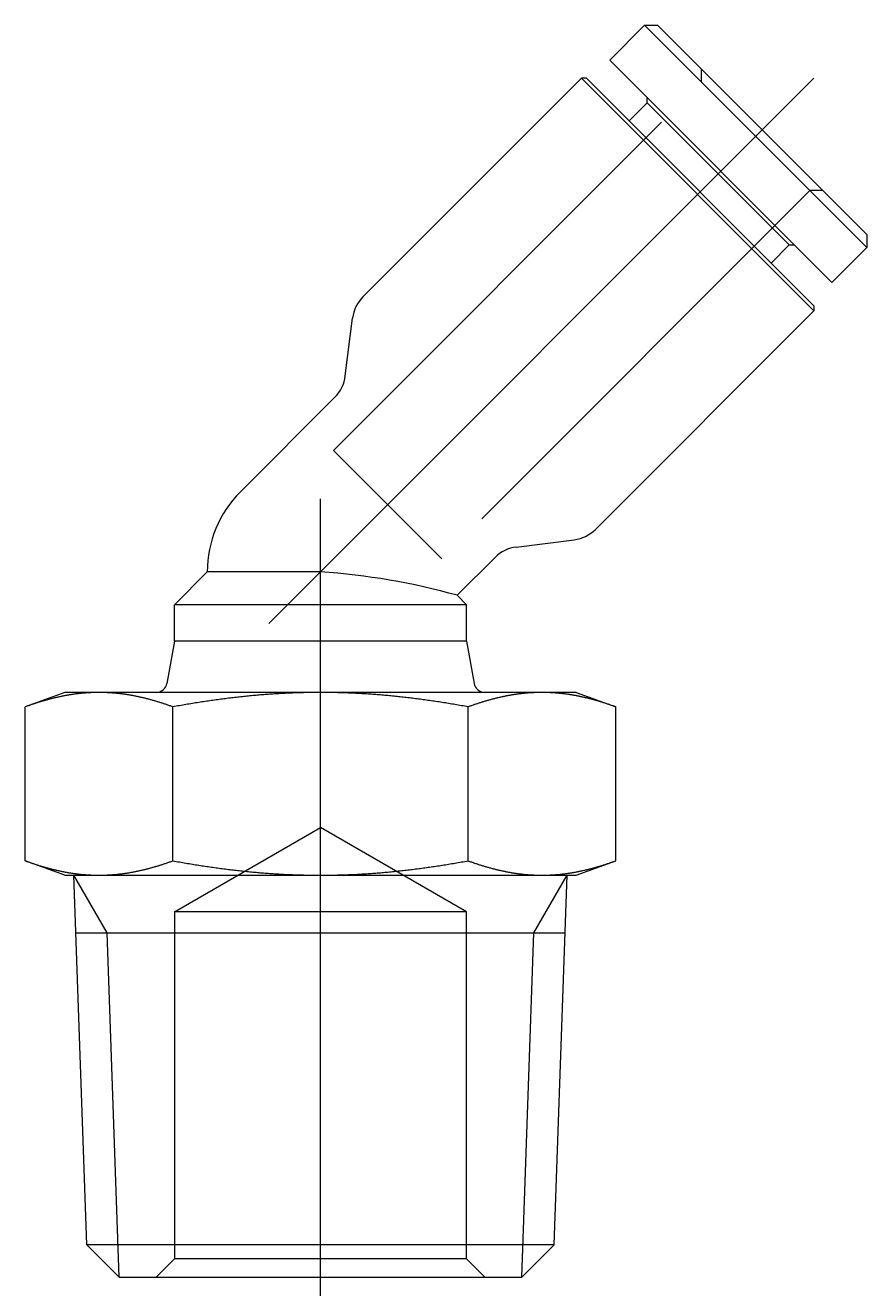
# Model space of a CAD drawing. Extents: x -8.1 to 47.2, y -19.1 to 36.3.
# Drawn here: x -8.08 to 14.96, y -0.31 to 34.26 of the extents above; entities that cross this region are included whole.
import ezdxf

# ---------------------------------------------------------------- set-up
doc = ezdxf.new("R2010")
doc.units = 0
doc.linetypes.add('CENTER', pattern=[50.8, 31.75, -6.35, 6.35, -6.35])
doc.linetypes.add('DASHED', pattern=[19.05, 12.7, -6.35])
doc.layers.get('0').update_dxf_attribs({"linetype": 'CONTINUOUS'})
doc.layers.add('CENTER', color=1, linetype='CENTER')

msp = doc.modelspace()

# ---------------------------------------------------------------- linework, layer by layer
at = {"color": 7, "linetype": 'CONTINUOUS'}
for p, q in [((8.874, 34.255), (7.92, 33.301)), ((8.874, 34.255), (14.955, 28.174)), ((8.874, 34.255), (9.228, 34.255)), ((9.228, 34.255), (14.955, 28.528)), ((14.001, 27.22), (7.92, 33.301)), ((1.162, 26.826), (7.142, 32.806)), ((13.506, 26.442), (7.142, 32.806)), ((7.283, 32.806), (7.142, 32.806)), ((7.283, 32.806), (13.506, 26.583)), ((8.945, 32.134), (8.945, 32.275)), ((8.45, 31.639), (8.945, 32.134)), ((12.834, 28.245), (8.945, 32.134)), ((14.955, 28.528), (14.955, 28.174)), ((12.339, 27.75), (12.834, 28.245)), ((12.834, 28.245), (12.975, 28.245)), ((14.955, 28.174), (14.001, 27.22)), ((7.526, 20.462), (13.506, 26.442)), ((13.506, 26.583), (13.506, 26.442)), ((0.679, 24.661), (0.877, 26.243)), ((-2.192, 21.492), (0.394, 24.078)), ((5.361, 19.979), (6.943, 20.177)), ((3.742, 18.658), (4.778, 19.694)), ((-3.1, 19.3), (-4, 18.4)), ((0, 19.3), (-3.1, 19.3)), ((4, 18.4), (-4, 18.4)), ((-4, 17.4), (-4, 18.4)), ((3.742, 18.658), (4, 18.4)), ((4, 17.4), (4, 18.4)), ((-4, 17.4), (-4.206, 16.247)), ((4, 17.4), (-4, 17.4)), ((4, 17.4), (4.206, 16.247)), ((-7, 16), (-8.083, 15.606)), ((-6.062, 16), (-7, 16)), ((0, 16), (-6.062, 16)), ((6.062, 16), (0, 16)), ((7, 16), (6.062, 16)), ((7, 16), (8.083, 15.606)), ((-8.083, 11.394), (-8.083, 15.606)), ((-4.041, 11.394), (-4.041, 15.606)), ((4.041, 11.394), (4.041, 15.606)), ((8.083, 11.394), (8.083, 15.606)), ((-7, 11), (-8.083, 11.394)), ((7, 11), (8.083, 11.394)), ((-7, 11), (-6.062, 11)), ((-6.4, 0.887), (-6.753, 11)), ((-6.062, 11), (0, 11)), ((0, 11), (6.062, 11)), ((6.062, 11), (7, 11)), ((6.4, 0.887), (6.753, 11)), ((-6.698, 9.422), (6.698, 9.422)), ((6.4, 0.887), (-6.4, 0.887)), ((-5.513, 0), (-6.4, 0.887)), ((5.513, 0), (6.4, 0.887)), ((-5.513, 0), (5.513, 0))]:
    msp.add_line(p, q, dxfattribs=at)
at = {"color": 3, "linetype": 'DASHED'}
for p, q in [((10.43, 32.7), (10.43, 33.053)), ((0.354, 22.623), (10.43, 32.7)), ((13.4, 29.73), (3.323, 19.654)), ((13.753, 29.73), (13.4, 29.73)), ((3.323, 19.654), (0.354, 22.623)), ((-4, 10), (0, 12.309)), ((4, 10), (0, 12.309)), ((-4, 10), (-4, 0.5)), ((4, 10), (-4, 10)), ((4, 0.5), (4, 10)), ((-4, 0.5), (-4.5, 0)), ((4, 0.5), (-4, 0.5)), ((4.5, 0), (4, 0.5))]:
    msp.add_line(p, q, dxfattribs=at)
at = {"color": 3, "linetype": 'CONTINUOUS'}
for p, q in [((-5.842, 9.422), (-6.753, 11)), ((5.842, 9.422), (6.753, 11)), ((-5.513, 0), (-5.842, 9.422)), ((5.513, 0), (5.842, 9.422))]:
    msp.add_line(p, q, dxfattribs=at)
at = {"color": 7}
for points in [[(-6.062, 16, 0), (-6.084, 16, 0), (-6.105, 16, 0), (-6.126, 16, 0), (-6.148, 15.999, 0), (-6.169, 15.999, 0), (-6.19, 15.998, 0), (-6.211, 15.998, 0), (-6.233, 15.997, 0), (-6.254, 15.996, 0), (-6.275, 15.995, 0), (-6.296, 15.994, 0), (-6.317, 15.993, 0), (-6.338, 15.992, 0), (-6.359, 15.991, 0), (-6.38, 15.989, 0), (-6.401, 15.988, 0), (-6.422, 15.987, 0), (-6.443, 15.985, 0), (-6.464, 15.983, 0), (-6.485, 15.982, 0), (-6.506, 15.98, 0), (-6.527, 15.978, 0), (-6.548, 15.976, 0), (-6.569, 15.973, 0), (-6.59, 15.971, 0), (-6.61, 15.969, 0), (-6.631, 15.966, 0), (-6.652, 15.964, 0), (-6.673, 15.961, 0), (-6.694, 15.959, 0), (-6.715, 15.956, 0), (-6.735, 15.953, 0), (-6.756, 15.95, 0), (-6.777, 15.947, 0), (-6.798, 15.944, 0), (-6.819, 15.941, 0), (-6.839, 15.938, 0), (-6.86, 15.935, 0), (-6.881, 15.931, 0), (-6.902, 15.928, 0), (-6.923, 15.924, 0), (-6.944, 15.921, 0), (-6.964, 15.917, 0), (-6.985, 15.913, 0), (-7.006, 15.909, 0), (-7.027, 15.905, 0), (-7.048, 15.901, 0), (-7.069, 15.897, 0), (-7.09, 15.893, 0), (-7.111, 15.888, 0), (-7.132, 15.884, 0), (-7.152, 15.879, 0), (-7.173, 15.875, 0), (-7.194, 15.87, 0), (-7.215, 15.865, 0), (-7.237, 15.86, 0), (-7.258, 15.855, 0), (-7.279, 15.851, 0), (-7.3, 15.845, 0), (-7.321, 15.84, 0), (-7.342, 15.835, 0), (-7.363, 15.83, 0), (-7.384, 15.824, 0), (-7.406, 15.819, 0), (-7.427, 15.813, 0), (-7.448, 15.807, 0), (-7.47, 15.802, 0), (-7.491, 15.796, 0), (-7.512, 15.79, 0), (-7.534, 15.784, 0), (-7.555, 15.778, 0), (-7.577, 15.772, 0), (-7.598, 15.765, 0), (-7.62, 15.759, 0), (-7.641, 15.753, 0), (-7.663, 15.746, 0), (-7.685, 15.74, 0), (-7.706, 15.733, 0), (-7.728, 15.726, 0), (-7.75, 15.719, 0), (-7.772, 15.712, 0), (-7.794, 15.705, 0), (-7.816, 15.698, 0), (-7.838, 15.691, 0), (-7.86, 15.684, 0), (-7.882, 15.676, 0), (-7.904, 15.669, 0), (-7.926, 15.661, 0), (-7.948, 15.654, 0), (-7.971, 15.646, 0), (-7.993, 15.638, 0), (-8.015, 15.63, 0), (-8.038, 15.622, 0), (-8.06, 15.614, 0), (-8.083, 15.606, 0)], [(-4.041, 15.606, 0), (-4.064, 15.614, 0), (-4.087, 15.622, 0), (-4.109, 15.63, 0), (-4.131, 15.638, 0), (-4.154, 15.646, 0), (-4.176, 15.654, 0), (-4.198, 15.661, 0), (-4.22, 15.669, 0), (-4.243, 15.676, 0), (-4.265, 15.684, 0), (-4.287, 15.691, 0), (-4.309, 15.698, 0), (-4.331, 15.705, 0), (-4.353, 15.712, 0), (-4.374, 15.719, 0), (-4.396, 15.726, 0), (-4.418, 15.733, 0), (-4.44, 15.74, 0), (-4.461, 15.746, 0), (-4.483, 15.753, 0), (-4.505, 15.759, 0), (-4.526, 15.765, 0), (-4.548, 15.772, 0), (-4.569, 15.778, 0), (-4.591, 15.784, 0), (-4.612, 15.79, 0), (-4.633, 15.796, 0), (-4.655, 15.802, 0), (-4.676, 15.807, 0), (-4.697, 15.813, 0), (-4.719, 15.819, 0), (-4.74, 15.824, 0), (-4.761, 15.83, 0), (-4.782, 15.835, 0), (-4.803, 15.84, 0), (-4.825, 15.845, 0), (-4.846, 15.851, 0), (-4.867, 15.855, 0), (-4.888, 15.86, 0), (-4.909, 15.865, 0), (-4.93, 15.87, 0), (-4.951, 15.875, 0), (-4.972, 15.879, 0), (-4.993, 15.884, 0), (-5.014, 15.888, 0), (-5.035, 15.893, 0), (-5.056, 15.897, 0), (-5.077, 15.901, 0), (-5.097, 15.905, 0), (-5.118, 15.909, 0), (-5.139, 15.913, 0), (-5.16, 15.917, 0), (-5.181, 15.921, 0), (-5.202, 15.924, 0), (-5.223, 15.928, 0), (-5.243, 15.931, 0), (-5.264, 15.935, 0), (-5.285, 15.938, 0), (-5.306, 15.941, 0), (-5.327, 15.944, 0), (-5.347, 15.947, 0), (-5.368, 15.95, 0), (-5.389, 15.953, 0), (-5.41, 15.956, 0), (-5.431, 15.959, 0), (-5.451, 15.961, 0), (-5.472, 15.964, 0), (-5.493, 15.966, 0), (-5.514, 15.969, 0), (-5.535, 15.971, 0), (-5.556, 15.973, 0), (-5.577, 15.976, 0), (-5.597, 15.978, 0), (-5.618, 15.98, 0), (-5.639, 15.982, 0), (-5.66, 15.983, 0), (-5.681, 15.985, 0), (-5.702, 15.987, 0), (-5.723, 15.988, 0), (-5.744, 15.989, 0), (-5.765, 15.991, 0), (-5.786, 15.992, 0), (-5.807, 15.993, 0), (-5.828, 15.994, 0), (-5.849, 15.995, 0), (-5.871, 15.996, 0), (-5.892, 15.997, 0), (-5.913, 15.998, 0), (-5.934, 15.998, 0), (-5.955, 15.999, 0), (-5.977, 15.999, 0), (-5.998, 16, 0), (-6.019, 16, 0), (-6.041, 16, 0), (-6.062, 16, 0)], [(0, 16, 0), (-0.043, 16, 0), (-0.086, 16, 0), (-0.128, 16, 0), (-0.171, 15.999, 0), (-0.214, 15.999, 0), (-0.256, 15.998, 0), (-0.299, 15.998, 0), (-0.341, 15.997, 0), (-0.383, 15.996, 0), (-0.426, 15.995, 0), (-0.468, 15.994, 0), (-0.51, 15.993, 0), (-0.552, 15.992, 0), (-0.594, 15.991, 0), (-0.636, 15.989, 0), (-0.678, 15.988, 0), (-0.72, 15.987, 0), (-0.762, 15.985, 0), (-0.804, 15.983, 0), (-0.846, 15.982, 0), (-0.888, 15.98, 0), (-0.929, 15.978, 0), (-0.971, 15.976, 0), (-1.013, 15.973, 0), (-1.055, 15.971, 0), (-1.096, 15.969, 0), (-1.138, 15.966, 0), (-1.18, 15.964, 0), (-1.221, 15.961, 0), (-1.263, 15.959, 0), (-1.305, 15.956, 0), (-1.346, 15.953, 0), (-1.388, 15.95, 0), (-1.43, 15.947, 0), (-1.471, 15.944, 0), (-1.513, 15.941, 0), (-1.554, 15.938, 0), (-1.596, 15.935, 0), (-1.638, 15.931, 0), (-1.679, 15.928, 0), (-1.721, 15.924, 0), (-1.763, 15.921, 0), (-1.804, 15.917, 0), (-1.846, 15.913, 0), (-1.888, 15.909, 0), (-1.93, 15.905, 0), (-1.971, 15.901, 0), (-2.013, 15.897, 0), (-2.055, 15.893, 0), (-2.097, 15.888, 0), (-2.139, 15.884, 0), (-2.181, 15.879, 0), (-2.223, 15.875, 0), (-2.265, 15.87, 0), (-2.307, 15.865, 0), (-2.349, 15.86, 0), (-2.391, 15.855, 0), (-2.433, 15.851, 0), (-2.475, 15.845, 0), (-2.517, 15.84, 0), (-2.56, 15.835, 0), (-2.602, 15.83, 0), (-2.644, 15.824, 0), (-2.687, 15.819, 0), (-2.729, 15.813, 0), (-2.772, 15.807, 0), (-2.815, 15.802, 0), (-2.857, 15.796, 0), (-2.9, 15.79, 0), (-2.943, 15.784, 0), (-2.986, 15.778, 0), (-3.029, 15.772, 0), (-3.072, 15.765, 0), (-3.115, 15.759, 0), (-3.158, 15.753, 0), (-3.202, 15.746, 0), (-3.245, 15.74, 0), (-3.288, 15.733, 0), (-3.332, 15.726, 0), (-3.375, 15.719, 0), (-3.419, 15.712, 0), (-3.463, 15.705, 0), (-3.507, 15.698, 0), (-3.551, 15.691, 0), (-3.595, 15.684, 0), (-3.639, 15.676, 0), (-3.683, 15.669, 0), (-3.728, 15.661, 0), (-3.772, 15.654, 0), (-3.817, 15.646, 0), (-3.862, 15.638, 0), (-3.906, 15.63, 0), (-3.951, 15.622, 0), (-3.996, 15.614, 0), (-4.041, 15.606, 0)], [(4.041, 15.606, 0), (3.996, 15.614, 0), (3.951, 15.622, 0), (3.906, 15.63, 0), (3.862, 15.638, 0), (3.817, 15.646, 0), (3.772, 15.654, 0), (3.728, 15.661, 0), (3.683, 15.669, 0), (3.639, 15.676, 0), (3.595, 15.684, 0), (3.551, 15.691, 0), (3.507, 15.698, 0), (3.463, 15.705, 0), (3.419, 15.712, 0), (3.375, 15.719, 0), (3.332, 15.726, 0), (3.288, 15.733, 0), (3.245, 15.74, 0), (3.202, 15.746, 0), (3.158, 15.753, 0), (3.115, 15.759, 0), (3.072, 15.765, 0), (3.029, 15.772, 0), (2.986, 15.778, 0), (2.943, 15.784, 0), (2.9, 15.79, 0), (2.857, 15.796, 0), (2.815, 15.802, 0), (2.772, 15.807, 0), (2.729, 15.813, 0), (2.687, 15.819, 0), (2.644, 15.824, 0), (2.602, 15.83, 0), (2.56, 15.835, 0), (2.517, 15.84, 0), (2.475, 15.845, 0), (2.433, 15.851, 0), (2.391, 15.855, 0), (2.349, 15.86, 0), (2.307, 15.865, 0), (2.265, 15.87, 0), (2.223, 15.875, 0), (2.181, 15.879, 0), (2.139, 15.884, 0), (2.097, 15.888, 0), (2.055, 15.893, 0), (2.013, 15.897, 0), (1.971, 15.901, 0), (1.93, 15.905, 0), (1.888, 15.909, 0), (1.846, 15.913, 0), (1.804, 15.917, 0), (1.763, 15.921, 0), (1.721, 15.924, 0), (1.679, 15.928, 0), (1.638, 15.931, 0), (1.596, 15.935, 0), (1.554, 15.938, 0), (1.513, 15.941, 0), (1.471, 15.944, 0), (1.43, 15.947, 0), (1.388, 15.95, 0), (1.346, 15.953, 0), (1.305, 15.956, 0), (1.263, 15.959, 0), (1.221, 15.961, 0), (1.18, 15.964, 0), (1.138, 15.966, 0), (1.096, 15.969, 0), (1.055, 15.971, 0), (1.013, 15.973, 0), (0.971, 15.976, 0), (0.929, 15.978, 0), (0.888, 15.98, 0), (0.846, 15.982, 0), (0.804, 15.983, 0), (0.762, 15.985, 0), (0.72, 15.987, 0), (0.678, 15.988, 0), (0.636, 15.989, 0), (0.594, 15.991, 0), (0.552, 15.992, 0), (0.51, 15.993, 0), (0.468, 15.994, 0), (0.426, 15.995, 0), (0.383, 15.996, 0), (0.341, 15.997, 0), (0.299, 15.998, 0), (0.256, 15.998, 0), (0.214, 15.999, 0), (0.171, 15.999, 0), (0.128, 16, 0), (0.086, 16, 0), (0.043, 16, 0), (0, 16, 0)], [(6.062, 16, 0), (6.041, 16, 0), (6.019, 16, 0), (5.998, 16, 0), (5.977, 15.999, 0), (5.955, 15.999, 0), (5.934, 15.998, 0), (5.913, 15.998, 0), (5.892, 15.997, 0), (5.871, 15.996, 0), (5.849, 15.995, 0), (5.828, 15.994, 0), (5.807, 15.993, 0), (5.786, 15.992, 0), (5.765, 15.991, 0), (5.744, 15.989, 0), (5.723, 15.988, 0), (5.702, 15.987, 0), (5.681, 15.985, 0), (5.66, 15.983, 0), (5.639, 15.982, 0), (5.618, 15.98, 0), (5.597, 15.978, 0), (5.577, 15.976, 0), (5.556, 15.973, 0), (5.535, 15.971, 0), (5.514, 15.969, 0), (5.493, 15.966, 0), (5.472, 15.964, 0), (5.451, 15.961, 0), (5.431, 15.959, 0), (5.41, 15.956, 0), (5.389, 15.953, 0), (5.368, 15.95, 0), (5.347, 15.947, 0), (5.327, 15.944, 0), (5.306, 15.941, 0), (5.285, 15.938, 0), (5.264, 15.935, 0), (5.243, 15.931, 0), (5.223, 15.928, 0), (5.202, 15.924, 0), (5.181, 15.921, 0), (5.16, 15.917, 0), (5.139, 15.913, 0), (5.118, 15.909, 0), (5.097, 15.905, 0), (5.077, 15.901, 0), (5.056, 15.897, 0), (5.035, 15.893, 0), (5.014, 15.888, 0), (4.993, 15.884, 0), (4.972, 15.879, 0), (4.951, 15.875, 0), (4.93, 15.87, 0), (4.909, 15.865, 0), (4.888, 15.86, 0), (4.867, 15.855, 0), (4.846, 15.851, 0), (4.825, 15.845, 0), (4.803, 15.84, 0), (4.782, 15.835, 0), (4.761, 15.83, 0), (4.74, 15.824, 0), (4.719, 15.819, 0), (4.697, 15.813, 0), (4.676, 15.807, 0), (4.655, 15.802, 0), (4.633, 15.796, 0), (4.612, 15.79, 0), (4.591, 15.784, 0), (4.569, 15.778, 0), (4.548, 15.772, 0), (4.526, 15.765, 0), (4.505, 15.759, 0), (4.483, 15.753, 0), (4.461, 15.746, 0), (4.44, 15.74, 0), (4.418, 15.733, 0), (4.396, 15.726, 0), (4.374, 15.719, 0), (4.353, 15.712, 0), (4.331, 15.705, 0), (4.309, 15.698, 0), (4.287, 15.691, 0), (4.265, 15.684, 0), (4.243, 15.676, 0), (4.22, 15.669, 0), (4.198, 15.661, 0), (4.176, 15.654, 0), (4.154, 15.646, 0), (4.131, 15.638, 0), (4.109, 15.63, 0), (4.087, 15.622, 0), (4.064, 15.614, 0), (4.041, 15.606, 0)], [(8.083, 15.606, 0), (8.06, 15.614, 0), (8.038, 15.622, 0), (8.015, 15.63, 0), (7.993, 15.638, 0), (7.971, 15.646, 0), (7.948, 15.654, 0), (7.926, 15.661, 0), (7.904, 15.669, 0), (7.882, 15.676, 0), (7.86, 15.684, 0), (7.838, 15.691, 0), (7.816, 15.698, 0), (7.794, 15.705, 0), (7.772, 15.712, 0), (7.75, 15.719, 0), (7.728, 15.726, 0), (7.706, 15.733, 0), (7.685, 15.74, 0), (7.663, 15.746, 0), (7.641, 15.753, 0), (7.62, 15.759, 0), (7.598, 15.765, 0), (7.577, 15.772, 0), (7.555, 15.778, 0), (7.534, 15.784, 0), (7.512, 15.79, 0), (7.491, 15.796, 0), (7.47, 15.802, 0), (7.448, 15.807, 0), (7.427, 15.813, 0), (7.406, 15.819, 0), (7.384, 15.824, 0), (7.363, 15.83, 0), (7.342, 15.835, 0), (7.321, 15.84, 0), (7.3, 15.845, 0), (7.279, 15.851, 0), (7.258, 15.855, 0), (7.237, 15.86, 0), (7.215, 15.865, 0), (7.194, 15.87, 0), (7.173, 15.875, 0), (7.152, 15.879, 0), (7.132, 15.884, 0), (7.111, 15.888, 0), (7.09, 15.893, 0), (7.069, 15.897, 0), (7.048, 15.901, 0), (7.027, 15.905, 0), (7.006, 15.909, 0), (6.985, 15.913, 0), (6.964, 15.917, 0), (6.944, 15.921, 0), (6.923, 15.924, 0), (6.902, 15.928, 0), (6.881, 15.931, 0), (6.86, 15.935, 0), (6.839, 15.938, 0), (6.819, 15.941, 0), (6.798, 15.944, 0), (6.777, 15.947, 0), (6.756, 15.95, 0), (6.735, 15.953, 0), (6.715, 15.956, 0), (6.694, 15.959, 0), (6.673, 15.961, 0), (6.652, 15.964, 0), (6.631, 15.966, 0), (6.61, 15.969, 0), (6.59, 15.971, 0), (6.569, 15.973, 0), (6.548, 15.976, 0), (6.527, 15.978, 0), (6.506, 15.98, 0), (6.485, 15.982, 0), (6.464, 15.983, 0), (6.443, 15.985, 0), (6.422, 15.987, 0), (6.401, 15.988, 0), (6.38, 15.989, 0), (6.359, 15.991, 0), (6.338, 15.992, 0), (6.317, 15.993, 0), (6.296, 15.994, 0), (6.275, 15.995, 0), (6.254, 15.996, 0), (6.233, 15.997, 0), (6.211, 15.998, 0), (6.19, 15.998, 0), (6.169, 15.999, 0), (6.148, 15.999, 0), (6.126, 16, 0), (6.105, 16, 0), (6.084, 16, 0), (6.062, 16, 0)], [(-8.083, 11.394, 0), (-8.06, 11.386, 0), (-8.038, 11.378, 0), (-8.015, 11.37, 0), (-7.993, 11.362, 0), (-7.971, 11.354, 0), (-7.948, 11.347, 0), (-7.926, 11.339, 0), (-7.904, 11.331, 0), (-7.882, 11.324, 0), (-7.86, 11.316, 0), (-7.838, 11.309, 0), (-7.816, 11.302, 0), (-7.794, 11.295, 0), (-7.772, 11.288, 0), (-7.75, 11.281, 0), (-7.728, 11.274, 0), (-7.707, 11.267, 0), (-7.685, 11.261, 0), (-7.663, 11.254, 0), (-7.642, 11.247, 0), (-7.62, 11.241, 0), (-7.599, 11.235, 0), (-7.577, 11.228, 0), (-7.556, 11.222, 0), (-7.534, 11.216, 0), (-7.513, 11.21, 0), (-7.491, 11.204, 0), (-7.47, 11.198, 0), (-7.449, 11.193, 0), (-7.427, 11.187, 0), (-7.406, 11.181, 0), (-7.385, 11.176, 0), (-7.364, 11.171, 0), (-7.343, 11.165, 0), (-7.321, 11.16, 0), (-7.3, 11.155, 0), (-7.279, 11.15, 0), (-7.258, 11.145, 0), (-7.237, 11.14, 0), (-7.216, 11.135, 0), (-7.195, 11.13, 0), (-7.174, 11.126, 0), (-7.153, 11.121, 0), (-7.132, 11.116, 0), (-7.111, 11.112, 0), (-7.09, 11.108, 0), (-7.069, 11.103, 0), (-7.048, 11.099, 0), (-7.028, 11.095, 0), (-7.007, 11.091, 0), (-6.986, 11.087, 0), (-6.965, 11.083, 0), (-6.944, 11.08, 0), (-6.923, 11.076, 0), (-6.902, 11.072, 0), (-6.882, 11.069, 0), (-6.861, 11.066, 0), (-6.84, 11.062, 0), (-6.819, 11.059, 0), (-6.798, 11.056, 0), (-6.777, 11.053, 0), (-6.757, 11.05, 0), (-6.736, 11.047, 0), (-6.715, 11.044, 0), (-6.694, 11.041, 0), (-6.673, 11.039, 0), (-6.653, 11.036, 0), (-6.632, 11.034, 0), (-6.611, 11.031, 0), (-6.59, 11.029, 0), (-6.569, 11.027, 0), (-6.548, 11.024, 0), (-6.527, 11.022, 0), (-6.506, 11.02, 0), (-6.485, 11.019, 0), (-6.465, 11.017, 0), (-6.444, 11.015, 0), (-6.423, 11.014, 0), (-6.402, 11.012, 0), (-6.381, 11.011, 0), (-6.36, 11.009, 0), (-6.339, 11.008, 0), (-6.317, 11.007, 0), (-6.296, 11.006, 0), (-6.275, 11.005, 0), (-6.254, 11.004, 0), (-6.233, 11.003, 0), (-6.212, 11.002, 0), (-6.19, 11.002, 0), (-6.169, 11.001, 0), (-6.148, 11.001, 0), (-6.126, 11, 0), (-6.105, 11, 0), (-6.084, 11, 0), (-6.062, 11, 0)], [(-6.062, 11, 0), (-6.041, 11, 0), (-6.019, 11, 0), (-5.998, 11, 0), (-5.977, 11.001, 0), (-5.955, 11.001, 0), (-5.934, 11.002, 0), (-5.913, 11.002, 0), (-5.892, 11.003, 0), (-5.87, 11.004, 0), (-5.849, 11.005, 0), (-5.828, 11.006, 0), (-5.807, 11.007, 0), (-5.786, 11.008, 0), (-5.765, 11.009, 0), (-5.744, 11.011, 0), (-5.723, 11.012, 0), (-5.702, 11.014, 0), (-5.681, 11.015, 0), (-5.66, 11.017, 0), (-5.639, 11.019, 0), (-5.618, 11.02, 0), (-5.597, 11.022, 0), (-5.576, 11.024, 0), (-5.555, 11.027, 0), (-5.534, 11.029, 0), (-5.514, 11.031, 0), (-5.493, 11.034, 0), (-5.472, 11.036, 0), (-5.451, 11.039, 0), (-5.43, 11.041, 0), (-5.409, 11.044, 0), (-5.388, 11.047, 0), (-5.368, 11.05, 0), (-5.347, 11.053, 0), (-5.326, 11.056, 0), (-5.305, 11.059, 0), (-5.284, 11.062, 0), (-5.264, 11.066, 0), (-5.243, 11.069, 0), (-5.222, 11.072, 0), (-5.201, 11.076, 0), (-5.18, 11.08, 0), (-5.159, 11.083, 0), (-5.139, 11.087, 0), (-5.118, 11.091, 0), (-5.097, 11.095, 0), (-5.076, 11.099, 0), (-5.055, 11.103, 0), (-5.034, 11.108, 0), (-5.013, 11.112, 0), (-4.992, 11.116, 0), (-4.971, 11.121, 0), (-4.95, 11.126, 0), (-4.929, 11.13, 0), (-4.908, 11.135, 0), (-4.887, 11.14, 0), (-4.866, 11.145, 0), (-4.845, 11.15, 0), (-4.824, 11.155, 0), (-4.803, 11.16, 0), (-4.782, 11.165, 0), (-4.761, 11.171, 0), (-4.739, 11.176, 0), (-4.718, 11.181, 0), (-4.697, 11.187, 0), (-4.676, 11.193, 0), (-4.654, 11.198, 0), (-4.633, 11.204, 0), (-4.612, 11.21, 0), (-4.59, 11.216, 0), (-4.569, 11.222, 0), (-4.547, 11.228, 0), (-4.526, 11.235, 0), (-4.504, 11.241, 0), (-4.483, 11.247, 0), (-4.461, 11.254, 0), (-4.439, 11.261, 0), (-4.418, 11.267, 0), (-4.396, 11.274, 0), (-4.374, 11.281, 0), (-4.352, 11.288, 0), (-4.33, 11.295, 0), (-4.308, 11.302, 0), (-4.286, 11.309, 0), (-4.264, 11.316, 0), (-4.242, 11.324, 0), (-4.22, 11.331, 0), (-4.198, 11.339, 0), (-4.176, 11.347, 0), (-4.154, 11.354, 0), (-4.131, 11.362, 0), (-4.109, 11.37, 0), (-4.086, 11.378, 0), (-4.064, 11.386, 0), (-4.041, 11.394, 0)], [(-4.041, 11.394, 0), (-3.996, 11.386, 0), (-3.951, 11.378, 0), (-3.906, 11.37, 0), (-3.862, 11.362, 0), (-3.817, 11.354, 0), (-3.773, 11.347, 0), (-3.728, 11.339, 0), (-3.684, 11.331, 0), (-3.64, 11.324, 0), (-3.595, 11.316, 0), (-3.551, 11.309, 0), (-3.507, 11.302, 0), (-3.464, 11.295, 0), (-3.42, 11.288, 0), (-3.376, 11.281, 0), (-3.333, 11.274, 0), (-3.289, 11.267, 0), (-3.246, 11.261, 0), (-3.202, 11.254, 0), (-3.159, 11.247, 0), (-3.116, 11.241, 0), (-3.073, 11.235, 0), (-3.03, 11.228, 0), (-2.987, 11.222, 0), (-2.944, 11.216, 0), (-2.901, 11.21, 0), (-2.858, 11.204, 0), (-2.816, 11.198, 0), (-2.773, 11.193, 0), (-2.731, 11.187, 0), (-2.688, 11.181, 0), (-2.646, 11.176, 0), (-2.603, 11.171, 0), (-2.561, 11.165, 0), (-2.519, 11.16, 0), (-2.476, 11.155, 0), (-2.434, 11.15, 0), (-2.392, 11.145, 0), (-2.35, 11.14, 0), (-2.308, 11.135, 0), (-2.266, 11.13, 0), (-2.224, 11.126, 0), (-2.182, 11.121, 0), (-2.14, 11.116, 0), (-2.098, 11.112, 0), (-2.056, 11.108, 0), (-2.014, 11.103, 0), (-1.973, 11.099, 0), (-1.931, 11.095, 0), (-1.889, 11.091, 0), (-1.847, 11.087, 0), (-1.806, 11.083, 0), (-1.764, 11.08, 0), (-1.722, 11.076, 0), (-1.681, 11.072, 0), (-1.639, 11.069, 0), (-1.597, 11.066, 0), (-1.556, 11.062, 0), (-1.514, 11.059, 0), (-1.472, 11.056, 0), (-1.431, 11.053, 0), (-1.389, 11.05, 0), (-1.347, 11.047, 0), (-1.306, 11.044, 0), (-1.264, 11.041, 0), (-1.222, 11.039, 0), (-1.181, 11.036, 0), (-1.139, 11.034, 0), (-1.097, 11.031, 0), (-1.056, 11.029, 0), (-1.014, 11.027, 0), (-0.972, 11.024, 0), (-0.93, 11.022, 0), (-0.888, 11.02, 0), (-0.847, 11.019, 0), (-0.805, 11.017, 0), (-0.763, 11.015, 0), (-0.721, 11.014, 0), (-0.679, 11.012, 0), (-0.637, 11.011, 0), (-0.595, 11.009, 0), (-0.553, 11.008, 0), (-0.511, 11.007, 0), (-0.468, 11.006, 0), (-0.426, 11.005, 0), (-0.384, 11.004, 0), (-0.341, 11.003, 0), (-0.299, 11.002, 0), (-0.256, 11.002, 0), (-0.214, 11.001, 0), (-0.171, 11.001, 0), (-0.129, 11, 0), (-0.086, 11, 0), (-0.043, 11, 0), (0, 11, 0)], [(0, 11, 0), (0.043, 11, 0), (0.086, 11, 0), (0.129, 11, 0), (0.171, 11.001, 0), (0.214, 11.001, 0), (0.256, 11.002, 0), (0.299, 11.002, 0), (0.341, 11.003, 0), (0.384, 11.004, 0), (0.426, 11.005, 0), (0.468, 11.006, 0), (0.511, 11.007, 0), (0.553, 11.008, 0), (0.595, 11.009, 0), (0.637, 11.011, 0), (0.679, 11.012, 0), (0.721, 11.014, 0), (0.763, 11.015, 0), (0.805, 11.017, 0), (0.847, 11.019, 0), (0.888, 11.02, 0), (0.93, 11.022, 0), (0.972, 11.024, 0), (1.014, 11.027, 0), (1.056, 11.029, 0), (1.097, 11.031, 0), (1.139, 11.034, 0), (1.181, 11.036, 0), (1.222, 11.039, 0), (1.264, 11.041, 0), (1.306, 11.044, 0), (1.347, 11.047, 0), (1.389, 11.05, 0), (1.431, 11.053, 0), (1.472, 11.056, 0), (1.514, 11.059, 0), (1.556, 11.062, 0), (1.597, 11.066, 0), (1.639, 11.069, 0), (1.681, 11.072, 0), (1.722, 11.076, 0), (1.764, 11.08, 0), (1.806, 11.083, 0), (1.847, 11.087, 0), (1.889, 11.091, 0), (1.931, 11.095, 0), (1.973, 11.099, 0), (2.014, 11.103, 0), (2.056, 11.108, 0), (2.098, 11.112, 0), (2.14, 11.116, 0), (2.182, 11.121, 0), (2.224, 11.126, 0), (2.266, 11.13, 0), (2.308, 11.135, 0), (2.35, 11.14, 0), (2.392, 11.145, 0), (2.434, 11.15, 0), (2.476, 11.155, 0), (2.519, 11.16, 0), (2.561, 11.165, 0), (2.603, 11.171, 0), (2.646, 11.176, 0), (2.688, 11.181, 0), (2.731, 11.187, 0), (2.773, 11.193, 0), (2.816, 11.198, 0), (2.858, 11.204, 0), (2.901, 11.21, 0), (2.944, 11.216, 0), (2.987, 11.222, 0), (3.03, 11.228, 0), (3.073, 11.235, 0), (3.116, 11.241, 0), (3.159, 11.247, 0), (3.202, 11.254, 0), (3.246, 11.261, 0), (3.289, 11.267, 0), (3.333, 11.274, 0), (3.376, 11.281, 0), (3.42, 11.288, 0), (3.464, 11.295, 0), (3.507, 11.302, 0), (3.551, 11.309, 0), (3.595, 11.316, 0), (3.64, 11.324, 0), (3.684, 11.331, 0), (3.728, 11.339, 0), (3.773, 11.347, 0), (3.817, 11.354, 0), (3.862, 11.362, 0), (3.906, 11.37, 0), (3.951, 11.378, 0), (3.996, 11.386, 0), (4.041, 11.394, 0)], [(4.041, 11.394, 0), (4.064, 11.386, 0), (4.086, 11.378, 0), (4.109, 11.37, 0), (4.131, 11.362, 0), (4.154, 11.354, 0), (4.176, 11.347, 0), (4.198, 11.339, 0), (4.22, 11.331, 0), (4.242, 11.324, 0), (4.264, 11.316, 0), (4.286, 11.309, 0), (4.308, 11.302, 0), (4.33, 11.295, 0), (4.352, 11.288, 0), (4.374, 11.281, 0), (4.396, 11.274, 0), (4.418, 11.267, 0), (4.439, 11.261, 0), (4.461, 11.254, 0), (4.483, 11.247, 0), (4.504, 11.241, 0), (4.526, 11.235, 0), (4.547, 11.228, 0), (4.569, 11.222, 0), (4.59, 11.216, 0), (4.612, 11.21, 0), (4.633, 11.204, 0), (4.654, 11.198, 0), (4.676, 11.193, 0), (4.697, 11.187, 0), (4.718, 11.181, 0), (4.739, 11.176, 0), (4.761, 11.171, 0), (4.782, 11.165, 0), (4.803, 11.16, 0), (4.824, 11.155, 0), (4.845, 11.15, 0), (4.866, 11.145, 0), (4.887, 11.14, 0), (4.908, 11.135, 0), (4.929, 11.13, 0), (4.95, 11.126, 0), (4.971, 11.121, 0), (4.992, 11.116, 0), (5.013, 11.112, 0), (5.034, 11.108, 0), (5.055, 11.103, 0), (5.076, 11.099, 0), (5.097, 11.095, 0), (5.118, 11.091, 0), (5.139, 11.087, 0), (5.159, 11.083, 0), (5.18, 11.08, 0), (5.201, 11.076, 0), (5.222, 11.072, 0), (5.243, 11.069, 0), (5.264, 11.066, 0), (5.284, 11.062, 0), (5.305, 11.059, 0), (5.326, 11.056, 0), (5.347, 11.053, 0), (5.368, 11.05, 0), (5.388, 11.047, 0), (5.409, 11.044, 0), (5.43, 11.041, 0), (5.451, 11.039, 0), (5.472, 11.036, 0), (5.493, 11.034, 0), (5.514, 11.031, 0), (5.534, 11.029, 0), (5.555, 11.027, 0), (5.576, 11.024, 0), (5.597, 11.022, 0), (5.618, 11.02, 0), (5.639, 11.019, 0), (5.66, 11.017, 0), (5.681, 11.015, 0), (5.702, 11.014, 0), (5.723, 11.012, 0), (5.744, 11.011, 0), (5.765, 11.009, 0), (5.786, 11.008, 0), (5.807, 11.007, 0), (5.828, 11.006, 0), (5.849, 11.005, 0), (5.87, 11.004, 0), (5.892, 11.003, 0), (5.913, 11.002, 0), (5.934, 11.002, 0), (5.955, 11.001, 0), (5.977, 11.001, 0), (5.998, 11, 0), (6.019, 11, 0), (6.041, 11, 0), (6.062, 11, 0)], [(6.062, 11, 0), (6.084, 11, 0), (6.105, 11, 0), (6.126, 11, 0), (6.148, 11.001, 0), (6.169, 11.001, 0), (6.19, 11.002, 0), (6.212, 11.002, 0), (6.233, 11.003, 0), (6.254, 11.004, 0), (6.275, 11.005, 0), (6.296, 11.006, 0), (6.317, 11.007, 0), (6.339, 11.008, 0), (6.36, 11.009, 0), (6.381, 11.011, 0), (6.402, 11.012, 0), (6.423, 11.014, 0), (6.444, 11.015, 0), (6.465, 11.017, 0), (6.485, 11.019, 0), (6.506, 11.02, 0), (6.527, 11.022, 0), (6.548, 11.024, 0), (6.569, 11.027, 0), (6.59, 11.029, 0), (6.611, 11.031, 0), (6.632, 11.034, 0), (6.653, 11.036, 0), (6.673, 11.039, 0), (6.694, 11.041, 0), (6.715, 11.044, 0), (6.736, 11.047, 0), (6.757, 11.05, 0), (6.777, 11.053, 0), (6.798, 11.056, 0), (6.819, 11.059, 0), (6.84, 11.062, 0), (6.861, 11.066, 0), (6.882, 11.069, 0), (6.902, 11.072, 0), (6.923, 11.076, 0), (6.944, 11.08, 0), (6.965, 11.083, 0), (6.986, 11.087, 0), (7.007, 11.091, 0), (7.028, 11.095, 0), (7.048, 11.099, 0), (7.069, 11.103, 0), (7.09, 11.108, 0), (7.111, 11.112, 0), (7.132, 11.116, 0), (7.153, 11.121, 0), (7.174, 11.126, 0), (7.195, 11.13, 0), (7.216, 11.135, 0), (7.237, 11.14, 0), (7.258, 11.145, 0), (7.279, 11.15, 0), (7.3, 11.155, 0), (7.321, 11.16, 0), (7.343, 11.165, 0), (7.364, 11.171, 0), (7.385, 11.176, 0), (7.406, 11.181, 0), (7.427, 11.187, 0), (7.449, 11.193, 0), (7.47, 11.198, 0), (7.491, 11.204, 0), (7.513, 11.21, 0), (7.534, 11.216, 0), (7.556, 11.222, 0), (7.577, 11.228, 0), (7.599, 11.235, 0), (7.62, 11.241, 0), (7.642, 11.247, 0), (7.663, 11.254, 0), (7.685, 11.261, 0), (7.707, 11.267, 0), (7.728, 11.274, 0), (7.75, 11.281, 0), (7.772, 11.288, 0), (7.794, 11.295, 0), (7.816, 11.302, 0), (7.838, 11.309, 0), (7.86, 11.316, 0), (7.882, 11.324, 0), (7.904, 11.331, 0), (7.926, 11.339, 0), (7.948, 11.347, 0), (7.971, 11.354, 0), (7.993, 11.362, 0), (8.015, 11.37, 0), (8.038, 11.378, 0), (8.06, 11.386, 0), (8.083, 11.394, 0)]]:
    msp.add_polyline3d(points, dxfattribs=at)
at = {"color": 7, "linetype": 'CONTINUOUS'}
for centre, radius, start, end in [((1.869, 26.119), 1, 135, 172.875), ((-0.313, 24.785), 1, 315, 352.875), ((0, 19.3), 3.1, 135, 180), ((6.819, 21.169), 1, 277.125, 315), ((5.485, 18.987), 1, 97.125, 135), ((-1.225, 0.932), 18.409, 74.3455, 86.1832), ((-4.501, 16.3), 0.3, 270, 349.8753), ((4.501, 16.3), 0.3, 190.1247, 270)]:
    msp.add_arc(centre, radius, start, end, dxfattribs=at)
at = {"layer": 'CENTER', "color": 1, "linetype": 'CENTER'}
for p, q in [((-1.414, 17.886), (13.506, 32.806)), ((0, -2), (0, 21.3))]:
    msp.add_line(p, q, dxfattribs=at)

doc.saveas('drawing.dxf')
